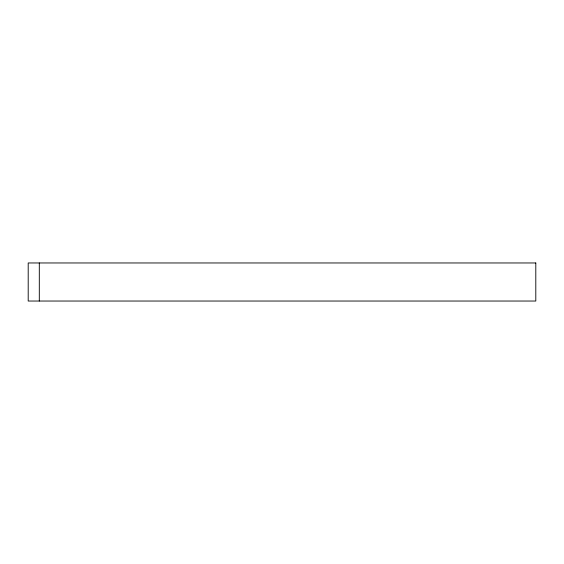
<?xml version="1.0" encoding="UTF-8"?>
<svg xmlns="http://www.w3.org/2000/svg" width="564" height="564" viewBox="0 0 564 564"><rect width="100%" height="100%" fill="white"/><g stroke="black" fill="none" stroke-linecap="round" stroke-linejoin="round"><path stroke-width="0.85" d="M39.304 262.965L39.304 301.035M535.8 262.965L28.2 262.965L28.2 301.035L535.8 301.035L535.8 262.965"/></g></svg>
